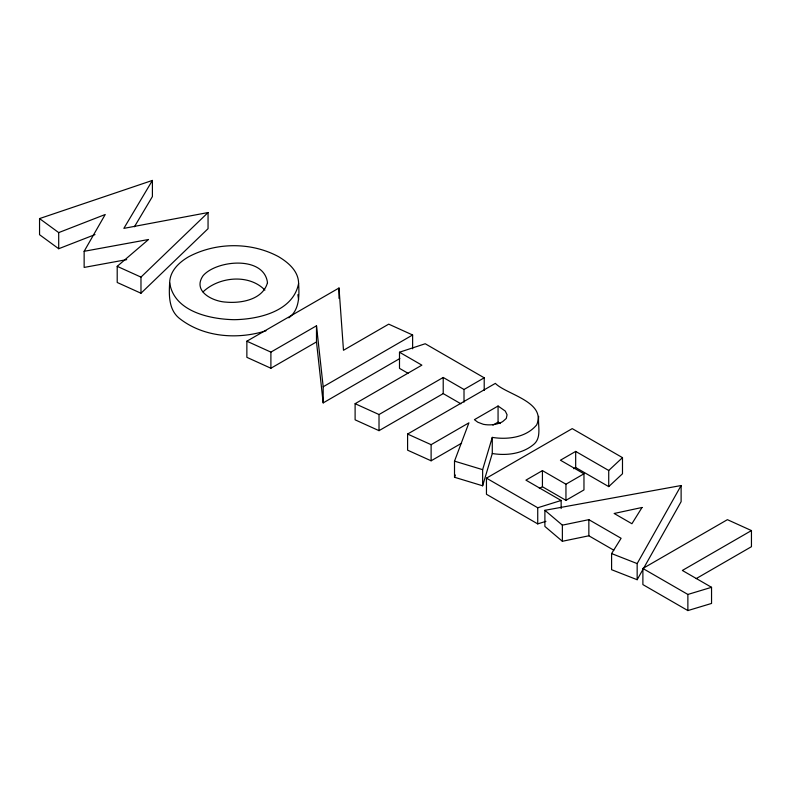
<?xml version="1.0" encoding="UTF-8"?>
<svg xmlns="http://www.w3.org/2000/svg" width="791" height="791" viewBox="0 0 791 791"><rect width="100%" height="100%" fill="white"/><g stroke="black" fill="none" stroke-linecap="round" stroke-linejoin="round"><path stroke-width="1.19" d="M407.592 434.051L495.364 383.378C505.894 394.304 546.433 401.769 536.713 424.856C526.153 437.571 507.723 439.865 492.279 437.393L482.639 469.666L482.639 485.793L454.509 477.27L454.509 461.143L468.915 422.839L431.115 444.671L407.592 434.051L407.592 450.178L431.115 460.797L461.568 443.217M265.974 330.806C237.775 339.695 204.236 337.421 180.219 319.01C168.691 310.556 168.849 295.557 169.669 282.733C169.857 271.056 178.993 262.394 188.436 256.897C215.834 242.194 250.965 241.848 278.422 256.6C288.191 262.404 298.514 271.036 298.603 283.396C299.314 295.468 299.67 309.805 288.853 317.844M298.603 283.396C293.342 311.357 258.608 319.337 234.195 319.683C209.753 319.248 173.852 311.417 169.669 282.733M482.639 485.793L492.279 453.52L492.279 437.393M454.509 477.27L455.359 475.015M544.89 510.314L562.371 525.155L588.85 519.657L621.103 538.285L611.591 553.571L611.591 569.698L637.16 579.714L637.16 563.587L681.12 485.526L544.89 510.314L544.89 526.44L562.371 541.281L588.85 535.794L613.816 550.21M637.16 579.714L681.12 501.662L681.12 485.526M126.669 259.636L84.143 267.427L84.143 251.301L105.223 214.499L58.702 232.603L39.55 218.583L152.406 180.427L152.406 196.554L134.411 226.78M152.406 180.427L123.851 228.372L208.053 212.552L208.053 228.688L140.976 293.234L117.206 282.476L117.206 266.34L148.53 239.505L84.143 251.301M140.976 293.234L140.976 277.107L208.053 212.552M573.653 468.717L575.68 467.54L608.724 486.613L608.724 470.487L622.487 457.643L572.229 428.623L486.455 478.15L486.455 494.276L537.732 523.889L545.928 521.338M608.724 486.613L622.487 473.769L622.487 457.643M203.03 291.899C218.791 276.751 248.918 273.577 264.906 290.099M399.841 358.521L323.183 402.896L323.183 386.769L412.625 334.989L412.625 348.811M246.861 341.208L270.898 352.114L316.489 325.783L316.489 341.92L270.898 368.24L246.861 357.334L246.861 341.208L339.003 288.013L343.482 350.275L388.717 324.152L412.625 334.989M460.886 403.805L443.217 393.602L379.018 430.66L355.11 419.833L355.11 403.697L421.88 365.155L399.495 352.222L399.495 368.359L408.018 373.283M355.11 403.697L379.018 414.533L443.217 377.465L464.01 389.479L484.211 377.811L484.211 390.477M498.063 406.02L474.422 419.665L477.754 422.196L483.35 424.312A18.628 10.748 0 0 0 502.69 421.603L506.289 418.449L507.061 414.781L505.291 411.083L498.063 406.02L498.063 422.147L492.922 425.113M539.333 488.531L542.428 486.742L565.951 500.327L583.966 489.926L583.966 473.799L565.951 484.201L542.428 470.615L525.926 480.147L561.145 500.476L561.145 508.544M608.724 470.487L575.68 451.414L560.433 460.214L583.966 473.799M751.45 530.573L682.356 570.459L711.544 587.308L711.544 603.444L687.873 610.573L642.885 584.598L642.885 568.472L727.413 519.667L751.45 530.573L751.45 546.7L696.179 578.617M39.55 218.583L39.55 234.709L58.702 248.73L95.009 234.601M399.495 352.222L425.222 343.749L484.211 377.811M486.455 478.15L537.732 507.763L561.145 500.476M642.885 568.472L687.873 594.446L711.544 587.308M492.279 453.52C506.21 455.794 521.694 454.024 533.015 444.967C542.181 438.184 537.623 425.825 538.671 416.323M454.509 461.143L482.639 469.666M611.591 553.571L637.16 563.587M117.206 266.34L140.976 277.107M498.063 422.147L500.466 423.541M297.851 294.677L298.603 299.522M316.489 325.783L323.183 386.769M316.489 341.92L323.183 402.896M687.873 594.446L687.873 610.573M588.85 519.657L588.85 535.794M575.68 451.414L575.68 467.54M565.951 484.201L565.951 500.327M562.371 525.155L562.371 541.281M542.428 470.615L542.428 486.742M537.732 507.763L537.732 523.889M464.01 389.479L464.01 402.144M443.217 377.465L443.217 393.602M431.115 444.671L431.115 460.797M379.018 414.533L379.018 430.66M339.003 288.013L339.003 298.375M270.898 352.114L270.898 368.24M58.702 232.603L58.702 248.73M267.487 282.664C262.82 299.779 241.087 303.517 225.751 302.103C212.937 301.43 192.203 291.434 203.03 275.762C216.329 260.081 264.036 255.384 267.487 282.664M642.035 507.476L631.91 523.731L614.152 513.478L642.035 507.476"/></g></svg>
